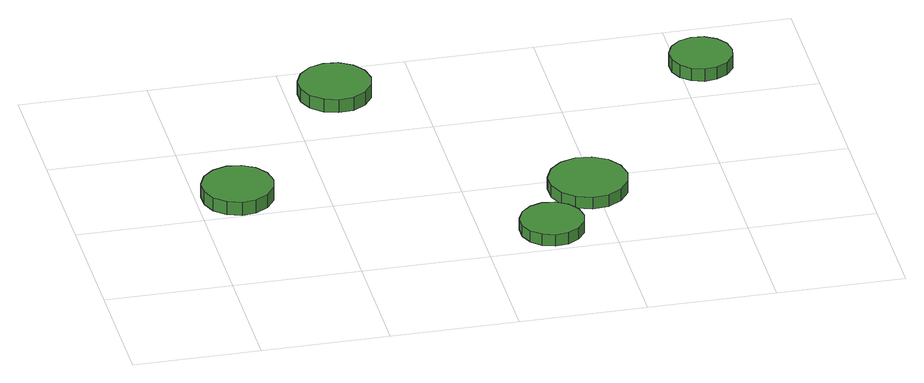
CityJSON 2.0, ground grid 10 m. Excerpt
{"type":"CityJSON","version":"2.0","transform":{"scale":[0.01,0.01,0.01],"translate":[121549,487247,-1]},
"CityObjects":{
"tree1":{"type":"SolitaryVegetationObject","attributes":{"function":"something"},"geometry":[{"type":"MultiSurface","lod":"1","boundaries":[[[0,1,2,3,4,5,6,7,8,9,10,11,12,13,14]],[[15,16,17,18,19,20,21,22,23,24,25,26,27,28,29]],[[0,29,28,1]],[[1,28,27,2]],[[2,27,26,3]],[[3,26,25,4]],[[4,25,24,5]],[[5,24,23,6]],[[6,23,22,7]],[[7,22,21,8]],[[8,21,20,9]],[[9,20,19,10]],[[10,19,18,11]],[[11,18,17,12]],[[12,17,16,13]],[[13,16,15,14]],[[14,15,29,0]]]}]},
"tree2":{"type":"SolitaryVegetationObject","attributes":{"function":"something"},"geometry":[{"type":"MultiSurface","lod":"1","boundaries":[[[30,31,32,33,34,35,36,37,38,39,40,41,42,43,44]],[[45,46,47,48,49,50,51,52,53,54,55,56,57,58,59]],[[30,59,58,31]],[[31,58,57,32]],[[32,57,56,33]],[[33,56,55,34]],[[34,55,54,35]],[[35,54,53,36]],[[36,53,52,37]],[[37,52,51,38]],[[38,51,50,39]],[[39,50,49,40]],[[40,49,48,41]],[[41,48,47,42]],[[42,47,46,43]],[[43,46,45,44]],[[44,45,59,30]]]}]},
"tree3":{"type":"SolitaryVegetationObject","attributes":{"function":"something"},"geometry":[{"type":"MultiSurface","lod":"1","boundaries":[[[60,61,62,63,64,65,66,67,68,69,70,71,72,73,74]],[[75,76,77,78,79,80,81,82,83,84,85,86,87,88,89]],[[60,89,88,61]],[[61,88,87,62]],[[62,87,86,63]],[[63,86,85,64]],[[64,85,84,65]],[[65,84,83,66]],[[66,83,82,67]],[[67,82,81,68]],[[68,81,80,69]],[[69,80,79,70]],[[70,79,78,71]],[[71,78,77,72]],[[72,77,76,73]],[[73,76,75,74]],[[74,75,89,60]]]}]},
"tree4":{"type":"SolitaryVegetationObject","attributes":{"function":"something"},"geometry":[{"type":"MultiSurface","lod":"1","boundaries":[[[90,91,92,93,94,95,96,97,98,99,100,101,102,103,104]],[[105,106,107,108,109,110,111,112,113,114,115,116,117,118,119]],[[90,119,118,91]],[[91,118,117,92]],[[92,117,116,93]],[[93,116,115,94]],[[94,115,114,95]],[[95,114,113,96]],[[96,113,112,97]],[[97,112,111,98]],[[98,111,110,99]],[[99,110,109,100]],[[100,109,108,101]],[[101,108,107,102]],[[102,107,106,103]],[[103,106,105,104]],[[104,105,119,90]]]}]},
"tree5":{"type":"SolitaryVegetationObject","attributes":{"function":"something"},"geometry":[{"type":"MultiSurface","lod":"1","boundaries":[[[120,121,122,123,124,125,126,127,128,129,130,131,132,133,134]],[[135,136,137,138,139,140,141,142,143,144,145,146,147,148,149]],[[120,149,148,121]],[[121,148,147,122]],[[122,147,146,123]],[[123,146,145,124]],[[124,145,144,125]],[[125,144,143,126]],[[126,143,142,127]],[[127,142,141,128]],[[128,141,140,129]],[[129,140,139,130]],[[130,139,138,131]],[[131,138,137,132]],[[132,137,136,133]],[[133,136,135,134]],[[134,135,149,120]]]}]}
},
"vertices":[
[604,1290,177],[579,1404,177],[511,1498,177],[410,1556,177],[295,1568,177],[184,1532,177],[97,1454,177],[50,1348,177],[50,1232,177],[97,1125,177],[184,1047,177],[295,1012,177],[410,1024,177],[511,1082,177],[579,1176,177],[579,1176,63],[511,1082,63],[410,1024,63],[295,1012,63],[184,1047,63],[97,1125,63],[50,1232,63],[50,1348,63],[97,1454,63],[184,1532,63],[295,1568,63],[410,1556,63],[511,1498,63],[579,1404,63],[604,1290,63],
[1658,2640,174],[1633,2755,174],[1564,2850,174],[1462,2909,174],[1345,2921,174],[1234,2885,174],[1146,2806,174],[1099,2699,174],[1099,2581,174],[1146,2474,174],[1234,2395,174],[1345,2359,174],[1462,2371,174],[1564,2430,174],[1633,2525,174],[1633,2525,62],[1564,2430,62],[1462,2371,62],[1345,2359,62],[1234,2395,62],[1146,2474,62],[1099,2581,62],[1099,2699,62],[1146,2806,62],[1234,2885,62],[1345,2921,62],[1462,2909,62],[1564,2850,62],[1633,2755,62],[1658,2640,62],
[2793,296,160],[2771,397,160],[2710,480,160],[2621,532,160],[2518,543,160],[2420,511,160],[2343,442,160],[2301,347,160],[2301,244,160],[2343,149,160],[2420,80,160],[2518,48,160],[2621,59,160],[2710,111,160],[2771,194,160],[2771,194,62],[2710,111,62],[2621,59,62],[2518,48,62],[2420,80,62],[2343,149,62],[2301,244,62],[2301,347,62],[2343,442,62],[2420,511,62],[2518,543,62],[2621,532,62],[2710,480,62],[2771,397,62],[2793,296,62],
[3250,838,162],[3224,963,162],[3149,1067,162],[3038,1131,162],[2911,1144,162],[2789,1104,162],[2694,1019,162],[2642,902,162],[2642,774,162],[2694,657,162],[2789,572,162],[2911,532,162],[3038,546,162],[3149,610,162],[3224,713,162],[3224,713,61],[3149,610,61],[3038,546,61],[2911,532,61],[2789,572,61],[2694,657,61],[2642,774,61],[2642,902,61],[2694,1019,61],[2789,1104,61],[2911,1144,61],[3038,1131,61],[3149,1067,61],[3224,963,61],[3250,838,61],
[4424,2465,169],[4403,2565,169],[4343,2647,169],[4255,2698,169],[4154,2709,169],[4057,2677,169],[3982,2609,169],[3940,2516,169],[3940,2415,169],[3982,2322,169],[4057,2254,169],[4154,2222,169],[4255,2233,169],[4343,2284,169],[4403,2366,169],[4403,2366,61],[4343,2284,61],[4255,2233,61],[4154,2222,61],[4057,2254,61],[3982,2322,61],[3940,2415,61],[3940,2516,61],[3982,2609,61],[4057,2677,61],[4154,2709,61],[4255,2698,61],[4343,2647,61],[4403,2565,61],[4424,2465,61]
]}
